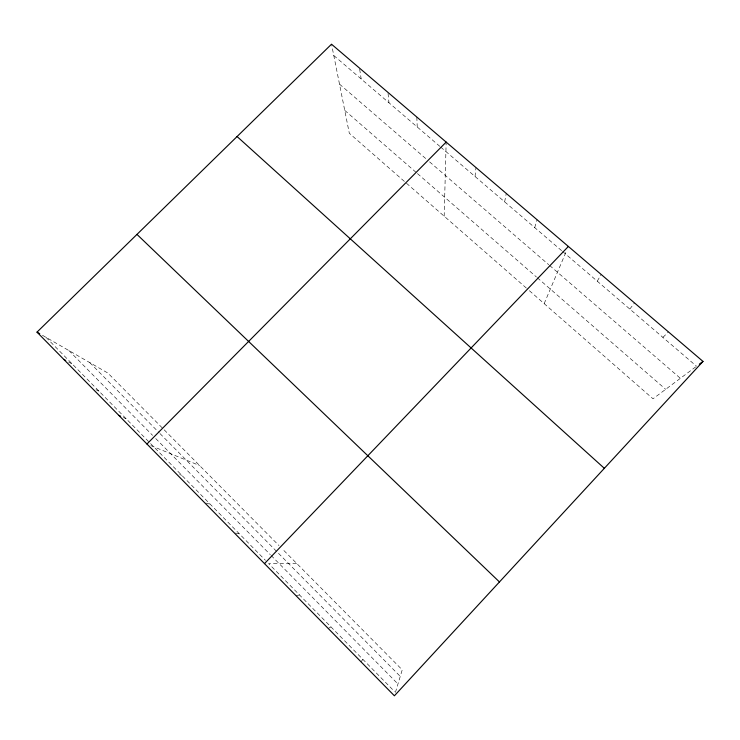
<?xml version="1.0" encoding="UTF-8"?>
<svg xmlns="http://www.w3.org/2000/svg" width="740" height="740" viewBox="0 0 740 740"><rect width="100%" height="100%" fill="white"/><g stroke="black" fill="none" stroke-linecap="round" stroke-linejoin="round"><path stroke-width="0.56" stroke-dasharray="3.7 2.78" d="M444.176 216.21L446.164 142.099M475.052 176.508L475.977 167.564M504.643 201.853L506.28 193.427M534.715 227.615L537.074 219.725M395.41 692.418L402.236 669.848L282.19 548.812M544.168 303.641L566.6 250.638M597.263 281.191L601.158 274.457M361.028 661.847L362.868 659.349M629.805 309.061L634.522 302.938M662.892 337.403L668.461 331.918M695.72 366.855L653.004 398.795L527.167 288.776M328.273 628.51L330.9 626.863M296.093 595.774L299.496 594.942M296.546 563.288L268.629 563.575L394.624 691.613M235.32 533.087L239.186 533.651M205.831 503.089L210.225 504.218M179.691 474.562L181.744 475.265M150.821 445.6L199.643 465.58M123.386 417.49L126.151 418.766M96.043 389.684L99.021 391.201M68.543 362.008L72.326 364.071M42.43 335.276L107.883 373.062L278.999 545.593M333.777 55.509L439.828 146.344M440.698 147.084L561.78 250.786M562.65 251.535L696.553 366.235M339.493 84.11L426.092 158.85M429.579 161.866L548.765 264.735M549.635 265.484L680.375 378.325M344.738 110.38L416.583 172.818M417.443 173.576L536.408 276.973M537.286 277.731L665.676 389.323M526.316 288.026L349.308 133.256L331.751 45.334M89.771 362.609L159.183 432.752M159.988 433.566L400.266 676.388M68.885 350.547L152.588 435.361M155.742 438.561L270.304 554.649M271.099 555.444L397.963 684.001M46.056 337.366L265.447 560.337M359.677 69.199L361.175 78.967M388.047 93.425L388.981 102.795M416.824 117.05L417.231 126.984"/><path stroke-width="1.11" d="M703 361.416L394.392 695.794L37 332.14L331.52 44.206L703 361.416L699.318 364.163M264.495 563.621L568.366 246.448M146.955 444.019L446.164 142.099M118.788 415.353L120.629 416.204M63.816 359.427L65.712 360.454M37 332.14L39.719 333.703M237.078 136.539L604.34 468.318M136.974 234.404L499.463 581.955"/></g></svg>
